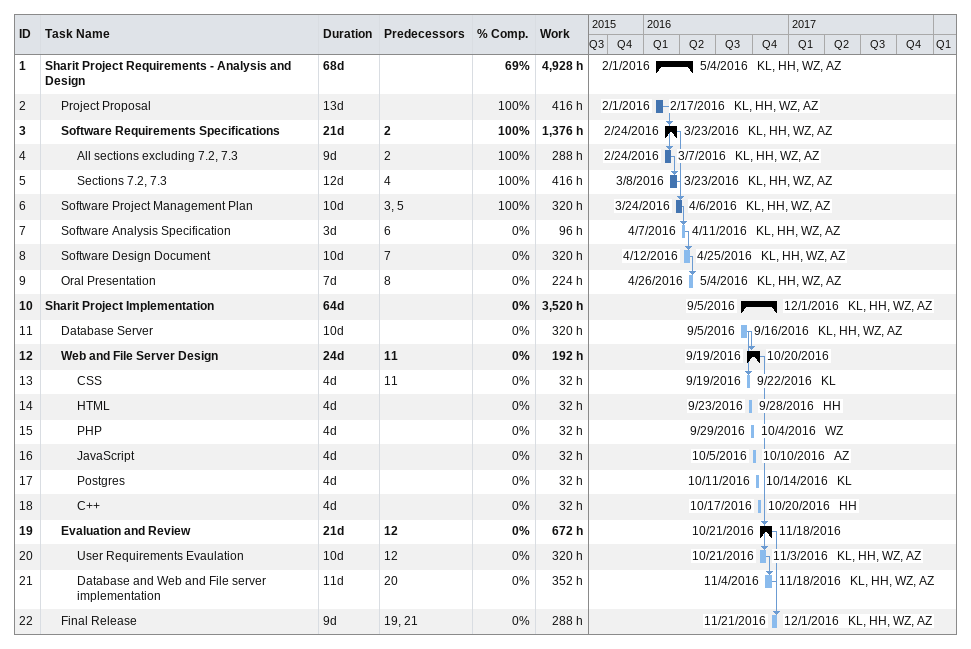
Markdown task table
| ID | Level | Task | Duration | Start | Finish | Predecessors | Resources | % complete | Work (h) |
|---|---|---|---|---|---|---|---|---|---|
| 1 | 1 | **Sharit Project Requirements - Analysis and Design** | 68d | 2016-02-01 | 2016-05-04 |  | KL, HH, WZ, AZ | 69 | 4928 |
| 2 | 2 | Project Proposal | 13d | 2016-02-01 | 2016-02-17 |  | KL, HH, WZ, AZ | 100 | 416 |
| 3 | 2 | **Software Requirements Specifications** | 21d | 2016-02-24 | 2016-03-23 | 2 | KL, HH, WZ, AZ | 100 | 1376 |
| 4 | 3 | All sections excluding 7.2, 7.3 | 9d | 2016-02-24 | 2016-03-07 | 2 | KL, HH, WZ, AZ | 100 | 288 |
| 5 | 3 | Sections 7.2, 7.3 | 12d | 2016-03-08 | 2016-03-23 | 4 | KL, HH, WZ, AZ | 100 | 416 |
| 6 | 2 | Software Project Management Plan | 10d | 2016-03-24 | 2016-04-06 | 3, 5 | KL, HH, WZ, AZ | 100 | 320 |
| 7 | 2 | Software Analysis Specification | 3d | 2016-04-07 | 2016-04-11 | 6 | KL, HH, WZ, AZ | 0 | 96 |
| 8 | 2 | Software Design Document | 10d | 2016-04-12 | 2016-04-25 | 7 | KL, HH, WZ, AZ | 0 | 320 |
| 9 | 2 | Oral Presentation | 7d | 2016-04-26 | 2016-05-04 | 8 | KL, HH, WZ, AZ | 0 | 224 |
| 10 | 1 | **Sharit Project Implementation** | 64d | 2016-09-05 | 2016-12-01 |  | KL, HH, WZ, AZ | 0 | 3520 |
| 11 | 2 | Database Server | 10d | 2016-09-05 | 2016-09-16 |  | KL, HH, WZ, AZ | 0 | 320 |
| 12 | 2 | **Web and File Server Design** | 24d | 2016-09-19 | 2016-10-20 | 11 |  | 0 | 192 |
| 13 | 3 | CSS | 4d | 2016-09-19 | 2016-09-22 | 11 | KL | 0 | 32 |
| 14 | 3 | HTML | 4d | 2016-09-23 | 2016-09-28 |  | HH | 0 | 32 |
| 15 | 3 | PHP | 4d | 2016-09-29 | 2016-10-04 |  | WZ | 0 | 32 |
| 16 | 3 | JavaScript | 4d | 2016-10-05 | 2016-10-10 |  | AZ | 0 | 32 |
| 17 | 3 | Postgres | 4d | 2016-10-11 | 2016-10-14 |  | KL | 0 | 32 |
| 18 | 3 | C++ | 4d | 2016-10-17 | 2016-10-20 |  | HH | 0 | 32 |
| 19 | 2 | **Evaluation and Review** | 21d | 2016-10-21 | 2016-11-18 | 12 |  | 0 | 672 |
| 20 | 3 | User Requirements Evaulation | 10d | 2016-10-21 | 2016-11-03 | 12 | KL, HH, WZ, AZ | 0 | 320 |
| 21 | 3 | Database and Web and File server implementation | 11d | 2016-11-04 | 2016-11-18 | 20 | KL, HH, WZ, AZ | 0 | 352 |
| 22 | 2 | Final Release | 9d | 2016-11-21 | 2016-12-01 | 19, 21 | KL, HH, WZ, AZ | 0 | 288 |
